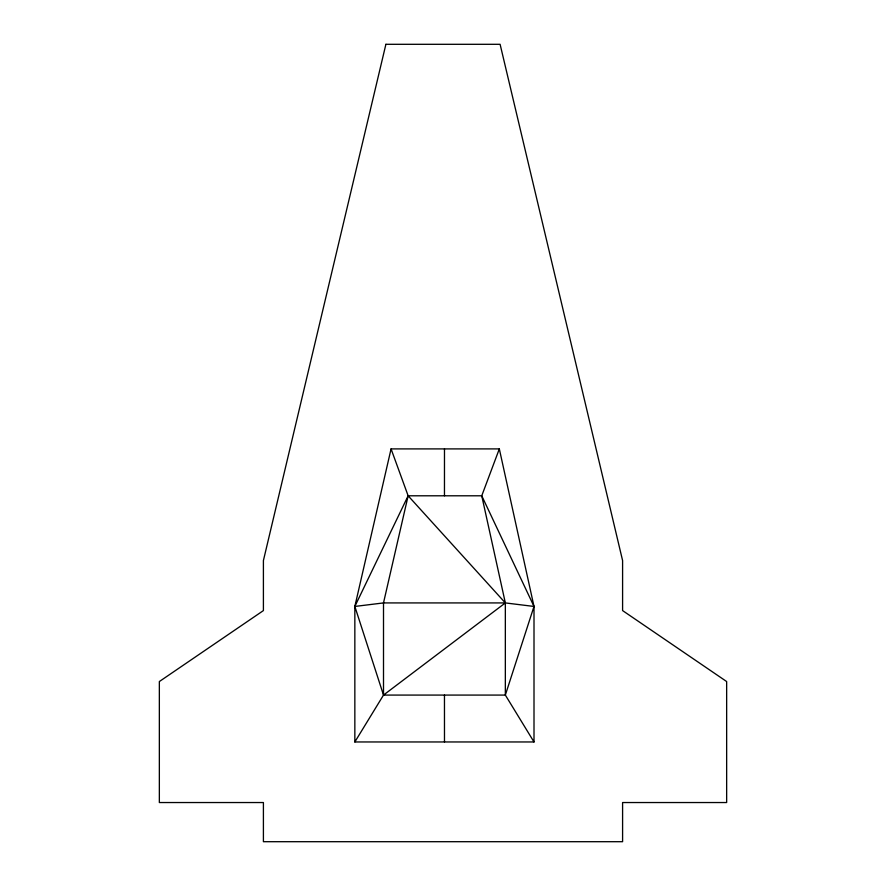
<?xml version="1.0" encoding="UTF-8"?>
<svg xmlns="http://www.w3.org/2000/svg" width="886" height="886" viewBox="0 0 886 886"><rect width="100%" height="100%" fill="white"/><g stroke="black" fill="none" stroke-linecap="round" stroke-linejoin="round"><path stroke-width="1.33" d="M444.462 495.795L444.484 448.903M354.843 741.959L383.505 695.078L354.843 606.445L391.069 448.903L499.327 448.903L534.003 606.445L534.003 741.959L354.843 741.959L354.843 606.445L408.136 495.795L391.069 448.903M499.327 448.903L481.751 495.795L505.341 602.923L505.341 695.078L534.003 606.445L481.751 495.795L408.136 495.795L383.505 602.923L383.505 695.078L505.341 695.078L534.003 741.959M383.505 695.078L505.341 602.923L534.003 606.445M354.843 606.445L383.505 602.923L505.341 602.923L408.136 495.795M444.462 695.078L444.484 741.959M385.897 44.3L263.408 560.55L263.408 610.587L159.347 681.544L159.347 802.539L263.408 802.539L263.408 841.7L622.592 841.7L622.592 802.539L726.653 802.539L726.653 681.544L622.592 610.587L622.592 560.55L500.103 44.3L385.897 44.3"/></g></svg>
